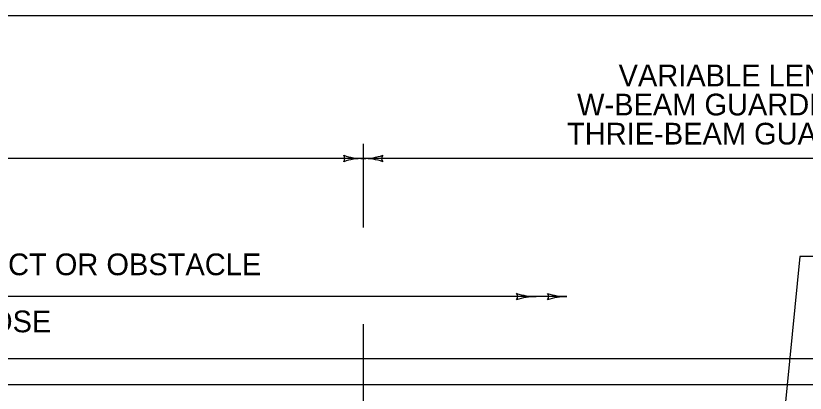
# Model space of a CAD drawing. Extents: x 503 to 668, y 143 to 243.
# Drawn here: x 561.11 to 586.58, y 231.13 to 243.29 of the extents above; entities that cross this region are included whole.
import ezdxf

# ---------------------------------------------------------------- set-up
doc = ezdxf.new("R2010")
doc.units = 0
for name, color, linetype in [('Level 1', 7, 'Continuous'), ('Level 2', 7, 'Continuous'), ('R_OR_NAMEBOUND_PR', 7, 'Continuous'), ('R_PL_ESH_PR', 7, 'Continuous'), ('R_PL_PSH_PR', 7, 'Continuous'), ('R_TS_DIM_PR', 7, 'Continuous')]:
    doc.layers.add(name, color=color, linetype=linetype)

msp = doc.modelspace()

# ---------------------------------------------------------------- linework, layer by layer
at = {"layer": 'Level 1'}
for centre, radius, start, end in [((571.572, 238.696), 0.158, 318.7746, 40.8913), ((572.322, 240.667), 1.971, 251.3472, 269.9939), ((572.322, 236.725), 1.971, 90, 108.6688), ((572.322, 240.667), 1.971, 269.9878, 270), ((572.322, 240.667), 1.971, 270, 288.6688), ((572.322, 236.725), 1.971, 71.3472, 89.9939), ((572.322, 236.725), 1.971, 89.9878, 90), ((573.071, 238.696), 0.158, 138.7746, 220.8913), ((577.144, 234.248), 0.158, 318.7746, 40.8913), ((577.894, 236.218), 1.971, 251.3472, 269.9939), ((578.144, 234.246), 0.158, 318.7746, 40.8913), ((578.893, 236.217), 1.971, 251.3472, 269.9939), ((577.894, 232.276), 1.971, 90, 108.6688), ((577.894, 232.276), 1.971, 89.9878, 90), ((578.893, 232.275), 1.971, 90, 108.6688), ((578.893, 232.275), 1.971, 89.9878, 90)]:
    msp.add_arc(centre, radius, start, end, dxfattribs=at)
at = {"layer": 'Level 2'}
for p, q in [((586.408, 235.541), (585.84, 229.79)), ((586.995, 235.541), (586.408, 235.541))]:
    msp.add_line(p, q, dxfattribs=at)
at = {"layer": 'R_OR_NAMEBOUND_PR'}
msp.add_lwpolyline([(502.896, 143.168), (667.897, 143.168), (667.897, 243.293), (502.896, 243.293)], close=True, dxfattribs=at)
at = {"layer": 'R_PL_ESH_PR'}
msp.add_line((640.186, 231.406), (512.241, 231.406), dxfattribs=at)
at = {"layer": 'R_PL_PSH_PR'}
msp.add_line((640.186, 232.239), (512.241, 232.239), dxfattribs=at)
at = {"layer": 'R_TS_DIM_PR'}
for p, q in [((572.322, 239.169), (572.322, 236.471)), ((572.322, 238.696), (513.06, 238.696)), ((598.256, 238.696), (572.322, 238.696)), ((578.893, 234.246), (529.304, 234.246)), ((572.322, 233.357), (572.322, 223.765))]:
    msp.add_line(p, q, dxfattribs=at)

# ---------------------------------------------------------------- texts
for s, p in [('VARIABLE LENGTH', (580.558, 241.022)), ('W-BEAM GUARDRAIL OR ', (579.219, 240.084)), ('THRIE-BEAM GUARDRAIL', (578.895, 239.146)), ("50' MIN. FROM POST 5 TO THE FRONT OF FIXED OBJECT OR OBSTACLE ", (536.346, 234.935)), ('OBSTACLE FREE AREA INSIDE BULLNOSE', (543.064, 233.096))]:
    msp.add_text(s, height=0.7, dxfattribs=at).set_placement(p)

doc.saveas('drawing.dxf')
